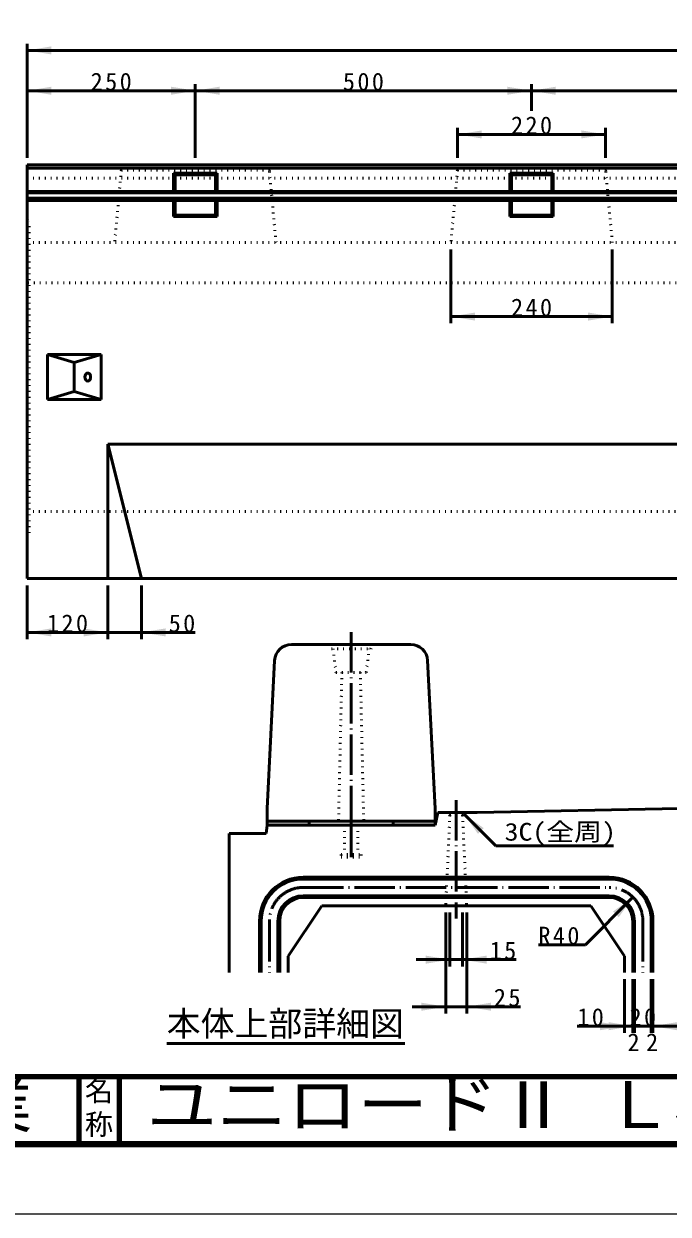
# Model space of a CAD drawing. Units: millimetres, scale not verified. Extents: x -2102 to 2102, y -1485 to 1485.
# Drawn here: x -174 to 784, y -1485 to 286 of the extents above; entities that cross this region are included whole.
import ezdxf
from ezdxf.enums import TextEntityAlignment as Align

# ---------------------------------------------------------------- set-up
doc = ezdxf.new("R2010")
doc.units = ezdxf.units.MM
doc.header["$LTSCALE"] = 5
doc.linetypes.add('DOTTED', pattern=[1.75, 0.25, -1.5])
doc.linetypes.add('LONG_DASHED_DOTTED', pattern=[15.25, 12, -1.5, 0.25, -1.5])
doc.layers.add('0-0_V-nasSTD', color=7, linetype='Continuous', lineweight=35)
doc.layers.add('0-1_0', color=7, linetype='Continuous', lineweight=50)
doc.styles.add('ＭＳ ゴシック', font='')
doc.styles.get('ＭＳ ゴシック').set_extended_font_data('MS Gothic')

msp = doc.modelspace()

# ---------------------------------------------------------------- linework, layer by layer
at = {"layer": '0-0_V-nasSTD', "linetype": 'LONG_DASHED_DOTTED', "lineweight": 50}
for p, q in [((312.423, -618.759), (312.423, -918.759)), ((191.173, -1048.759), (191.173, -1125.259)), ((746.173, -1048.759), (746.173, -1125.259))]:
    msp.add_line(p, q, dxfattribs=at)
at = {"layer": '0-0_V-nasSTD', "lineweight": 50}
for p, q in [((223.673, -637.509), (401.172, -637.509)), ((198.706, -661.228), (187.423, -881.259)), ((437.423, -881.259), (426.139, -661.228)), ((187.423, -881.259), (187.423, -900.009)), ((437.423, -881.259), (437.423, -900.009)), ((187.423, -900.009), (187.423, -906.259)), ((187.423, -900.009), (437.423, -900.009)), ((249.923, -900.009), (249.923, -906.259)), ((374.923, -900.009), (374.923, -906.259)), ((437.423, -900.009), (437.423, -906.259)), ((131.173, -1125.259), (131.173, -918.759)), ((131.173, -918.759), (186.173, -918.759)), ((187.423, -906.259), (186.173, -918.759)), ((178.673, -1048.759), (178.673, -1125.259)), ((203.673, -1048.759), (203.673, -1125.259)), ((733.673, -1048.759), (733.673, -1125.259)), ((758.673, -1048.759), (758.673, -1125.259))]:
    msp.add_line(p, q, dxfattribs=at)
at = {"layer": '0-0_V-nasSTD', "linetype": 'DOTTED', "lineweight": 50}
for p, q in [((279.923, -637.509), (283.048, -643.759)), ((341.798, -643.759), (344.923, -637.509)), ((283.048, -643.759), (341.798, -643.759)), ((285.548, -643.759), (289.923, -678.759)), ((334.923, -678.759), (339.298, -643.759)), ((289.923, -678.759), (334.923, -678.759)), ((298.673, -678.759), (293.673, -900.009)), ((326.173, -678.759), (331.173, -900.009))]:
    msp.add_line(p, q, dxfattribs=at)
at = {"layer": '0-0_V-nasSTD', "lineweight": 100}
for p, q in [((-92.5, -1280), (-92.5, -1380)), ((-32.5, -1280), (-32.5, -1380)), ((-1997.5, -1380), (1997.5, -1380))]:
    msp.add_line(p, q, dxfattribs=at)
at = {"layer": '0-0_V-nasSTD', "lineweight": 18}
for points in [[(-2102.5, -1485), (-2102.5, 1485), (2102.5, 1485), (2102.5, -1485)], [(-2002.5, -1385), (-2002.5, 1385), (2002.5, 1385), (2002.5, -1385)]]:
    msp.add_lwpolyline(points, close=True, dxfattribs=at)
at = {"layer": '0-0_V-nasSTD', "lineweight": 50}
for centre, radius, start, end in [((223.673, -662.509), 25, 90, 177.06433), ((401.172, -662.509), 25, 2.93567, 90), ((241.173, -1048.759), 62.5, 90, 180), ((696.173, -1048.759), 62.5, 0, 90), ((241.173, -1048.759), 37.5, 90, 180), ((696.173, -1048.759), 37.5, 0, 90)]:
    msp.add_arc(centre, radius, start, end, dxfattribs=at)
at = {"layer": '0-0_V-nasSTD', "linetype": 'LONG_DASHED_DOTTED', "lineweight": 50}
for centre, start, end in [((241.173, -1048.759), 90, 180), ((696.173, -1048.759), 0, 90)]:
    msp.add_arc(centre, 50, start, end, dxfattribs=at)
at = {"layer": '0-0_V-nasSTD'}
for points in [[(-169.238, 246.66), (-133.238, 240.66), (-133.238, 252.66)], [(-169.238, 186.66), (-133.238, 180.66), (-133.238, 192.66)], [(44.762, 180.66), (44.762, 192.66), (80.762, 186.66)], [(80.762, 186.66), (116.762, 180.66), (116.762, 192.66)], [(544.762, 180.66), (544.762, 192.66), (580.762, 186.66)], [(580.762, 186.66), (616.762, 180.66), (616.762, 192.66)], [(470.762, 121.66), (506.762, 115.66), (506.762, 127.66)], [(654.762, 115.66), (654.762, 127.66), (690.762, 121.66)], [(460.762, -149.34), (496.762, -155.34), (496.762, -143.34)], [(664.762, -155.34), (664.762, -143.34), (700.762, -149.34)], [(-169.238, -619.34), (-133.238, -625.34), (-133.238, -613.34)], [(-85.238, -625.34), (-85.238, -613.34), (-49.238, -619.34)], [(0.762, -619.34), (36.762, -625.34), (36.762, -613.34)], [(187.423, -906.259), (187.423, -900.009), (249.923, -900.009)], [(187.423, -906.259), (249.923, -906.259), (249.923, -900.009)], [(374.923, -906.259), (374.923, -900.009), (437.423, -900.009)], [(374.923, -906.259), (437.423, -906.259), (437.423, -900.009)], [(479.923, -889.384), (501.136, -919.082), (509.621, -910.597)], [(701.83, -1034.617), (710.315, -1043.102), (731.528, -1013.403)], [(423.298, -1112.259), (423.298, -1100.259), (459.298, -1106.259)], [(478.048, -1106.259), (514.048, -1112.259), (514.048, -1100.259)], [(417.048, -1182.259), (417.048, -1170.259), (453.048, -1176.259)], [(484.298, -1176.259), (520.298, -1182.259), (520.298, -1170.259)], [(682.673, -1211.259), (682.673, -1199.259), (718.673, -1205.259)], [(695.173, -1211.259), (695.173, -1199.259), (731.173, -1205.259)], [(761.173, -1205.259), (797.173, -1211.259), (797.173, -1199.259)]]:
    msp.add_solid(points, dxfattribs=at)
at = {"layer": '0-1_0'}
for p, q in [((-169.238, 86.66), (-169.238, 256.66)), ((-169.238, 246.66), (1830.762, 246.66)), ((80.762, 86.66), (80.762, 196.66)), ((580.762, 156.66), (580.762, 196.66)), ((-169.238, 186.66), (80.762, 186.66)), ((80.762, 186.66), (580.762, 186.66)), ((580.762, 186.66), (1080.762, 186.66)), ((470.762, 86.66), (470.762, 131.66)), ((690.762, 86.66), (690.762, 131.66)), ((470.762, 121.66), (690.762, 121.66)), ((-169.238, 76.66), (-169.238, -539.34)), ((-169.238, 76.66), (1830.762, 76.66)), ((-169.238, 71.66), (830.762, 71.66)), ((48.462, 63.96), (113.062, 63.96)), ((48.462, 63.96), (50.762, 61.66)), ((48.462, 63.96), (48.462, 36.675)), ((50.762, 61.66), (110.762, 61.66)), ((50.762, 61.66), (50.762, 36.675)), ((110.762, 61.66), (113.062, 63.96)), ((110.762, 61.66), (110.762, 36.675)), ((113.062, 63.96), (113.062, 36.675)), ((548.462, 63.96), (613.062, 63.96)), ((548.462, 63.96), (550.762, 61.66)), ((548.462, 63.96), (548.462, 36.675)), ((550.762, 61.66), (610.762, 61.66)), ((550.762, 61.66), (550.762, 36.675)), ((610.762, 61.66), (613.062, 63.96)), ((610.762, 61.66), (610.762, 36.675)), ((613.062, 63.96), (613.062, 36.675)), ((-169.238, 36.675), (830.762, 36.675)), ((-169.238, 34.66), (830.762, 34.66)), ((-169.238, 26.66), (830.762, 26.66)), ((-169.238, 23.302), (830.762, 23.302)), ((48.462, 23.302), (48.462, -0.64)), ((50.762, 23.302), (50.762, 1.66)), ((110.762, 23.302), (110.762, 1.66)), ((113.062, 23.302), (113.062, -0.64)), ((548.462, 23.302), (548.462, -0.64)), ((550.762, 23.302), (550.762, 1.66)), ((610.762, 23.302), (610.762, 1.66)), ((613.062, 23.302), (613.062, -0.64)), ((48.462, -0.64), (50.762, 1.66)), ((50.762, 1.66), (110.762, 1.66)), ((110.762, 1.66), (113.062, -0.64)), ((548.462, -0.64), (550.762, 1.66)), ((550.762, 1.66), (610.762, 1.66)), ((610.762, 1.66), (613.062, -0.64)), ((48.462, -0.64), (113.062, -0.64)), ((548.462, -0.64), (613.062, -0.64)), ((460.762, -49.34), (460.762, -159.34)), ((700.762, -49.34), (700.762, -159.34)), ((460.762, -149.34), (700.762, -149.34)), ((-139.238, -205.84), (-139.238, -272.84)), ((-139.238, -205.84), (-59.238, -205.84)), ((-59.238, -205.84), (-59.238, -272.84)), ((-99.238, -217.84), (-99.238, -260.84)), ((-139.238, -272.84), (-59.238, -272.84)), ((-49.238, -339.34), (-49.238, -539.34)), ((-49.238, -339.34), (830.762, -339.34)), ((-49.238, -339.34), (0.762, -539.34)), ((-169.238, -539.34), (1830.762, -539.34)), ((-169.238, -549.34), (-169.238, -629.34)), ((-49.238, -549.34), (-49.238, -629.34)), ((0.762, -549.34), (0.762, -629.34)), ((80.762, -619.34), (0.762, -619.34)), ((441.173, -887.509), (437.423, -906.259)), ((441.173, -887.509), (499.923, -887.509)), ((479.923, -889.384), (527.633, -937.094)), ((437.423, -906.259), (187.423, -906.259)), ((702.633, -937.094), (527.633, -937.094)), ((241.173, -983.759), (696.173, -983.759)), ((241.173, -986.259), (696.173, -986.259)), ((268.673, -1026.259), (218.673, -1101.259)), ((241.173, -1011.259), (696.173, -1011.259)), ((241.173, -1013.759), (696.173, -1013.759)), ((268.673, -1026.259), (668.673, -1026.259)), ((453.048, -1026.259), (484.298, -1026.259)), ((660.817, -1084.114), (731.528, -1013.403)), ((668.673, -1026.259), (718.673, -1101.259)), ((453.048, -1036.259), (453.048, -1186.259)), ((459.298, -1036.259), (459.298, -1116.259)), ((478.048, -1036.259), (478.048, -1116.259)), ((484.298, -1036.259), (484.298, -1186.259)), ((176.173, -1088.759), (176.173, -1048.759)), ((206.173, -1088.759), (206.173, -1048.759)), ((731.173, -1048.759), (731.173, -1088.759)), ((761.173, -1048.759), (761.173, -1088.759)), ((176.173, -1125.259), (176.173, -1088.759)), ((206.173, -1125.259), (206.173, -1088.759)), ((660.817, -1084.114), (590.817, -1084.114)), ((731.173, -1088.759), (731.173, -1125.259)), ((761.173, -1088.759), (761.173, -1125.259)), ((218.673, -1101.259), (218.673, -1125.259)), ((409.298, -1106.259), (459.298, -1106.259)), ((459.298, -1106.259), (478.048, -1106.259)), ((558.048, -1106.259), (478.048, -1106.259)), ((718.673, -1101.259), (718.673, -1125.259)), ((718.673, -1135.259), (718.673, -1215.259)), ((731.173, -1135.259), (731.173, -1215.259)), ((733.673, -1135.259), (733.673, -1215.259)), ((758.673, -1135.259), (758.673, -1215.259)), ((761.173, -1135.259), (761.173, -1215.259)), ((403.048, -1176.259), (453.048, -1176.259)), ((453.048, -1176.259), (484.298, -1176.259)), ((564.298, -1176.259), (484.298, -1176.259)), ((648.673, -1205.259), (718.673, -1205.259)), ((718.673, -1205.259), (731.173, -1205.259)), ((768.985, -1205.259), (776.798, -1205.259)), ((38.187, -1231.044), (392.196, -1231.044))]:
    msp.add_line(p, q, dxfattribs=at)
at = {"layer": '0-1_0', "linetype": 'DOTTED'}
for p, q in [((-169.238, 71.66), (1830.762, 71.66)), ((-29.238, 68.66), (-32.238, 71.66)), ((470.762, 68.66), (467.762, 71.66)), ((-169.238, 56.66), (830.762, 56.66)), ((-29.238, 68.66), (-39.238, -39.34)), ((200.762, -39.34), (190.762, 68.66)), ((470.762, 68.66), (460.762, -39.34)), ((700.762, -39.34), (690.762, 68.66)), ((-169.238, -5.34), (-167.238, -7.34)), ((-169.238, -5.34), (-166.238, -7.34)), ((-166.238, -471.34), (-166.238, -7.34)), ((-169.238, -29.34), (-166.238, -27.34)), ((-169.238, -39.34), (830.762, -39.34)), ((830.762, -99.34), (-169.238, -99.34)), ((-169.238, -439.34), (830.762, -439.34)), ((-169.238, -449.34), (-166.238, -451.34)), ((-169.238, -473.34), (-166.238, -471.34)), ((459.298, -891.259), (453.048, -1026.259)), ((478.048, -891.259), (484.298, -1026.259)), ((302.534, -906.259), (302.534, -950.009)), ((322.534, -906.259), (322.534, -950.009)), ((297.534, -950.009), (327.534, -950.009)), ((297.534, -950.009), (297.534, -953.759)), ((297.534, -953.759), (327.534, -953.759)), ((327.534, -950.009), (327.534, -953.759))]:
    msp.add_line(p, q, dxfattribs=at)
at = {"layer": '0-1_0', "linetype": 'LONG_DASHED_DOTTED'}
for p, q in [((468.673, -868.759), (468.673, -1045.009)), ((312.423, -897.509), (312.423, -953.759)), ((241.173, -998.759), (696.173, -998.759))]:
    msp.add_line(p, q, dxfattribs=at)
at = {"layer": '0-1_0', "lineweight": 100}
msp.add_line((-1997.5, -1280), (1997.5, -1280), dxfattribs=at)
at = {"layer": '0-1_0', "linetype": 'DOTTED'}
for points in [[(-29.238, 68.66), (190.762, 68.66), (193.762, 71.66)], [(470.762, 68.66), (690.762, 68.66), (693.762, 71.66)], [(459.298, -891.259), (455.548, -887.509), (481.798, -887.509)], [(459.298, -891.259), (478.048, -891.259), (481.798, -887.509)]]:
    msp.add_lwpolyline(points, dxfattribs=at)
at = {"layer": '0-1_0'}
for points in [[(-139.238, -205.84), (-99.238, -217.84), (-59.238, -205.84)], [(-139.238, -272.84), (-99.238, -260.84), (-59.238, -272.84)], [(-169.238, -619.34), (-49.238, -619.34), (0.762, -619.34)], [(499.923, -887.509), (799.923, -881.259), (806.173, -887.509)], [(731.173, -1205.259), (733.673, -1205.259), (758.673, -1205.259), (761.173, -1205.259), (806.173, -1205.259)]]:
    msp.add_lwpolyline(points, dxfattribs=at)
for centre, radius, start, end in [((241.173, -1048.759), 65, 90, 180), ((696.173, -1048.759), 65, 0, 90), ((241.173, -1048.759), 35, 90, 180), ((696.173, -1048.759), 35, 0, 90)]:
    msp.add_arc(centre, radius, start, end, dxfattribs=at)
msp.add_ellipse((-79.238, -239.34), major_axis=(0, 6), ratio=0.707107, dxfattribs=at)

# ---------------------------------------------------------------- texts
at = {"layer": '0-0_V-nasSTD', "style": 'ＭＳ ゴシック'}
for s, height, width, p in [('3C(全周)', 26.39, 1.15, (540.633, -937.094)), ('株式会社船生コンクリート工業', 69.65, 1.1, (-1624.221, -1377.45)), ('ユニロードⅡ Ｌ標準', 69.65, 1.1, (8.5, -1377.53))]:
    msp.add_text(s, height=height, dxfattribs=dict(at, width=width)).set_placement(p, align=Align.BOTTOM_LEFT)
for s, height, p in [('本体上部詳細図', 36.95, (38.187, -1231.044)), ('2', 26.39, (723.423, -1250.259)), ('2', 26.39, (750.923, -1250.259)), ('名', 30.79, (-83.518, -1326.001)), ('称', 30.79, (-83.524, -1375.99))]:
    msp.add_text(s, height=height, dxfattribs=at).set_placement(p, align=Align.BOTTOM_LEFT)
at = {"layer": '0-0_V-nasSTD', "char_height": 26.39, "attachment_point": 7, "style": 'ＭＳ ゴシック'}
for s, insert in [('\\T1.2;250', (-74.838, 186.66)), ('\\T1.2;500', (300.162, 186.66)), ('\\T1.2;220', (550.162, 121.66)), ('\\T1.2;240', (550.162, -149.34)), ('\\T1.2;120', (-139.838, -619.34)), ('\\T1.2;50', (41.162, -619.34)), ('\\T1.2;R40', (590.817, -1084.114)), ('\\T1.2;15', (518.448, -1106.259)), ('\\T1.2;25', (524.698, -1176.259)), ('\\T1.2;10', (648.673, -1205.259)), ('\\T1.2;20', (726.373, -1205.259))]:
    msp.add_mtext(s, dxfattribs=dict(at, insert=insert))

doc.saveas('drawing.dxf')
